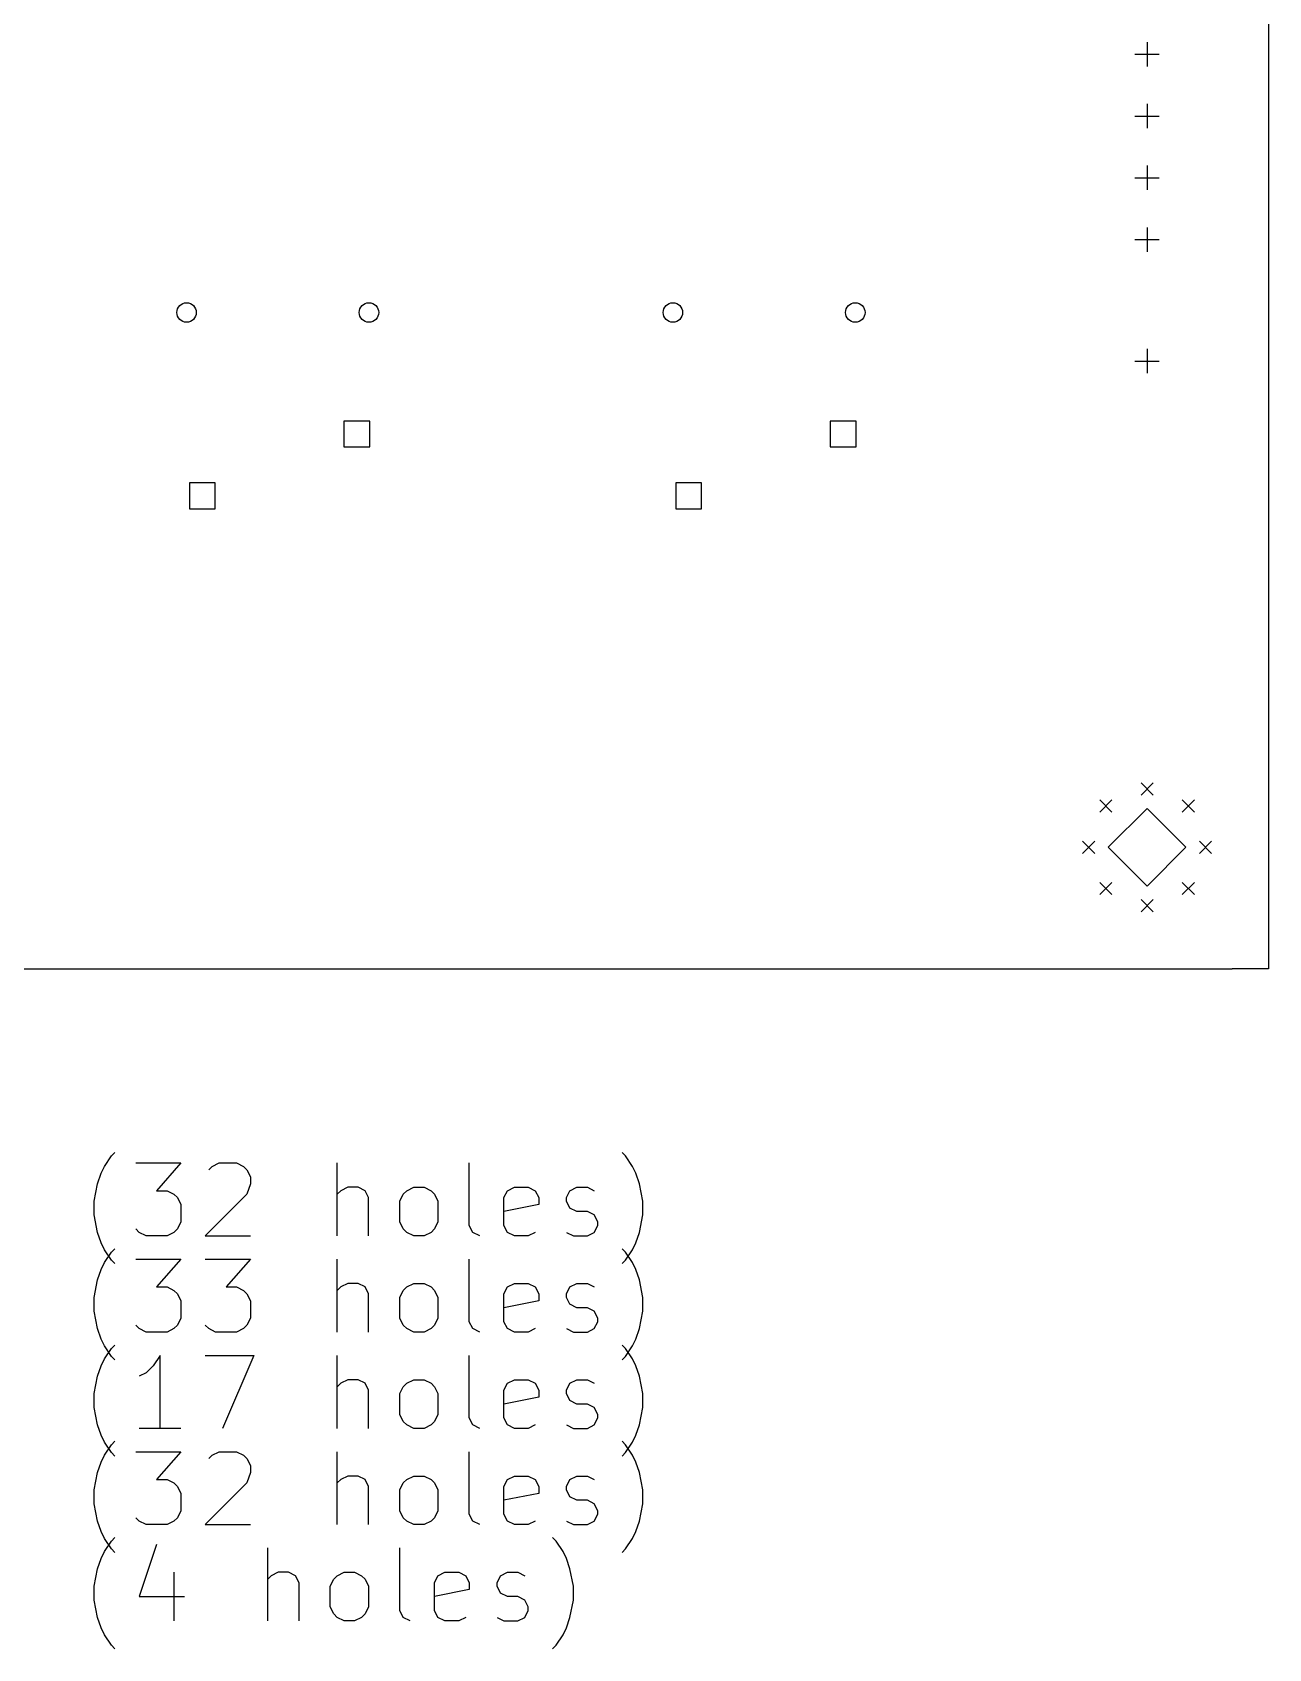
# Model space of a CAD drawing. Extents: x 3.87 to 7.93, y -6.81 to -1.57.
# Drawn here: x 5.931 to 7.933, y -6.81 to -4.192 of the extents above; entities that cross this region are included whole.
import ezdxf

# ---------------------------------------------------------------- set-up
doc = ezdxf.new("R2010")
doc.units = 0
doc.header["$MEASUREMENT"] = 0
doc.layers.add('BLACK', color=7, linetype='CONTINUOUS')

msp = doc.modelspace()

# ---------------------------------------------------------------- linework, layer by layer
at = {"layer": 'BLACK', "linetype": 'CONTINUOUS'}
for p, q in [((7.93307, -1.5748), (7.93307, -5.70866)), ((7.73622, -4.20787), (7.73622, -4.24724)), ((7.71654, -4.22756), (7.75591, -4.22756)), ((7.73622, -4.30787), (7.73622, -4.34724)), ((7.71654, -4.32756), (7.75591, -4.32756)), ((7.73622, -4.40787), (7.73622, -4.44724)), ((7.71654, -4.42756), (7.75591, -4.42756)), ((7.71654, -4.52756), (7.75591, -4.52756)), ((7.73622, -4.50787), (7.73622, -4.54724)), ((7.73622, -4.70472), (7.73622, -4.74409)), ((7.71654, -4.72441), (7.75591, -4.72441)), ((6.47757, -4.82164), (6.43581, -4.82164)), ((6.43581, -4.82164), (6.43581, -4.8634)), ((6.47757, -4.8634), (6.47757, -4.82164)), ((7.26497, -4.82164), (7.22322, -4.82164)), ((7.22322, -4.82164), (7.22322, -4.8634)), ((7.26497, -4.8634), (7.26497, -4.82164)), ((6.43581, -4.8634), (6.47757, -4.8634)), ((7.22322, -4.8634), (7.26497, -4.8634)), ((6.22757, -4.92164), (6.18581, -4.92164)), ((6.18581, -4.92164), (6.18581, -4.9634)), ((6.22757, -4.9634), (6.22757, -4.92164)), ((7.01497, -4.92164), (6.97322, -4.92164)), ((6.97322, -4.92164), (6.97322, -4.9634)), ((7.01497, -4.9634), (7.01497, -4.92164)), ((6.18581, -4.9634), (6.22757, -4.9634)), ((6.97322, -4.9634), (7.01497, -4.9634)), ((7.72638, -5.40748), (7.74606, -5.42717)), ((7.74606, -5.40748), (7.72638, -5.42717)), ((7.65956, -5.43516), (7.67925, -5.45484)), ((7.67925, -5.43516), (7.65956, -5.45484)), ((7.79319, -5.43516), (7.81288, -5.45484)), ((7.81288, -5.43516), (7.79319, -5.45484)), ((7.73622, -5.44882), (7.67323, -5.51181)), ((7.79921, -5.51181), (7.73622, -5.44882)), ((7.63189, -5.50197), (7.65157, -5.52165)), ((7.65157, -5.50197), (7.63189, -5.52165)), ((7.67323, -5.51181), (7.73622, -5.5748)), ((7.73622, -5.5748), (7.79921, -5.51181)), ((7.82087, -5.50197), (7.84055, -5.52165)), ((7.84055, -5.50197), (7.82087, -5.52165)), ((7.65956, -5.56878), (7.67925, -5.58847)), ((7.67925, -5.56878), (7.65956, -5.58847)), ((7.79319, -5.56878), (7.81288, -5.58847)), ((7.81288, -5.56878), (7.79319, -5.58847)), ((7.72638, -5.59646), (7.74606, -5.61614)), ((7.74606, -5.59646), (7.72638, -5.61614)), ((4.09449, -5.70866), (7.87402, -5.70866)), ((7.93307, -5.70866), (7.87402, -5.70866)), ((6.04823, -6.02854), (6.05948, -6.01167)), ((6.05948, -6.01167), (6.0651, -6.00605)), ((6.89187, -6.01167), (6.88625, -6.00605)), ((6.90312, -6.02854), (6.89187, -6.01167)), ((6.03698, -6.05666), (6.0426, -6.03979)), ((6.0426, -6.03979), (6.04823, -6.02854)), ((6.09885, -6.02292), (6.17196, -6.02292)), ((6.17196, -6.02292), (6.13259, -6.06791)), ((6.21696, -6.03417), (6.22258, -6.02854)), ((6.22258, -6.02854), (6.23383, -6.02292)), ((6.23383, -6.02292), (6.26195, -6.02292)), ((6.26195, -6.02292), (6.2732, -6.02854)), ((6.2732, -6.02854), (6.27882, -6.03417)), ((6.27882, -6.03417), (6.28445, -6.04542)), ((6.28445, -6.04542), (6.28445, -6.05666)), ((6.42506, -6.14103), (6.42506, -6.02292)), ((6.63878, -6.12416), (6.63878, -6.02292)), ((6.90875, -6.03979), (6.90312, -6.02854)), ((6.91437, -6.05666), (6.90875, -6.03979)), ((6.03136, -6.08479), (6.03698, -6.05666)), ((6.13259, -6.06791), (6.14947, -6.06791)), ((6.14947, -6.06791), (6.16071, -6.07354)), ((6.28445, -6.05666), (6.27882, -6.07354)), ((6.43068, -6.06791), (6.42506, -6.07354)), ((6.44193, -6.06229), (6.43068, -6.06791)), ((6.4588, -6.06229), (6.44193, -6.06229)), ((6.47005, -6.06791), (6.4588, -6.06229)), ((6.47567, -6.07916), (6.47005, -6.06791)), ((6.53192, -6.07354), (6.53754, -6.06791)), ((6.53754, -6.06791), (6.54879, -6.06229)), ((6.54879, -6.06229), (6.56566, -6.06229)), ((6.56566, -6.06229), (6.57691, -6.06791)), ((6.57691, -6.06791), (6.58254, -6.07354)), ((6.69502, -6.07916), (6.70065, -6.06791)), ((6.70065, -6.06791), (6.7119, -6.06229)), ((6.7119, -6.06229), (6.73439, -6.06229)), ((6.73439, -6.06229), (6.74564, -6.06791)), ((6.74564, -6.06791), (6.75127, -6.07916)), ((6.79626, -6.07916), (6.80188, -6.06791)), ((6.80188, -6.06791), (6.81313, -6.06229)), ((6.81313, -6.06229), (6.83001, -6.06229)), ((6.83001, -6.06229), (6.84125, -6.06791)), ((6.91999, -6.08479), (6.91437, -6.05666)), ((6.03136, -6.10728), (6.03136, -6.08479)), ((6.16071, -6.07354), (6.16634, -6.07916)), ((6.16634, -6.07916), (6.17196, -6.09041)), ((6.17196, -6.09041), (6.17196, -6.11853)), ((6.27882, -6.07354), (6.21133, -6.14103)), ((6.47567, -6.14103), (6.47567, -6.07916)), ((6.52629, -6.08479), (6.53192, -6.07354)), ((6.52629, -6.11853), (6.52629, -6.08479)), ((6.58254, -6.07354), (6.58816, -6.08479)), ((6.58816, -6.08479), (6.58816, -6.11853)), ((6.69502, -6.12416), (6.69502, -6.07916)), ((6.75127, -6.09041), (6.69502, -6.10166)), ((6.75127, -6.07916), (6.75127, -6.09041)), ((6.79626, -6.08479), (6.79626, -6.07916)), ((6.80188, -6.09603), (6.79626, -6.08479)), ((6.81313, -6.10166), (6.80188, -6.09603)), ((6.91999, -6.10728), (6.91999, -6.08479)), ((6.03698, -6.1354), (6.03136, -6.10728)), ((6.17196, -6.11853), (6.16634, -6.12978)), ((6.53192, -6.12978), (6.52629, -6.11853)), ((6.58816, -6.11853), (6.58254, -6.12978)), ((6.6444, -6.1354), (6.63878, -6.12416)), ((6.70065, -6.1354), (6.69502, -6.12416)), ((6.83001, -6.10166), (6.81313, -6.10166)), ((6.84125, -6.10728), (6.83001, -6.10166)), ((6.84688, -6.11853), (6.84125, -6.10728)), ((6.84125, -6.1354), (6.84688, -6.12416)), ((6.84688, -6.12416), (6.84688, -6.11853)), ((6.91437, -6.1354), (6.91999, -6.10728)), ((6.0426, -6.15228), (6.03698, -6.1354)), ((6.10447, -6.1354), (6.09885, -6.12978)), ((6.11572, -6.14103), (6.10447, -6.1354)), ((6.14947, -6.14103), (6.11572, -6.14103)), ((6.16071, -6.1354), (6.14947, -6.14103)), ((6.16634, -6.12978), (6.16071, -6.1354)), ((6.21133, -6.14103), (6.28445, -6.14103)), ((6.53754, -6.1354), (6.53192, -6.12978)), ((6.54879, -6.14103), (6.53754, -6.1354)), ((6.56566, -6.14103), (6.54879, -6.14103)), ((6.57691, -6.1354), (6.56566, -6.14103)), ((6.58254, -6.12978), (6.57691, -6.1354)), ((6.65565, -6.14103), (6.6444, -6.1354)), ((6.7119, -6.14103), (6.70065, -6.1354)), ((6.73439, -6.14103), (6.7119, -6.14103)), ((6.74564, -6.1354), (6.73439, -6.14103)), ((6.79626, -6.1354), (6.80751, -6.14103)), ((6.80751, -6.14103), (6.83001, -6.14103)), ((6.83001, -6.14103), (6.84125, -6.1354)), ((6.90875, -6.15228), (6.91437, -6.1354)), ((6.04823, -6.16353), (6.0426, -6.15228)), ((6.05948, -6.1804), (6.04823, -6.16353)), ((6.04823, -6.18445), (6.05948, -6.16758)), ((6.05948, -6.16758), (6.0651, -6.16195)), ((6.89187, -6.16758), (6.88625, -6.16195)), ((6.89187, -6.1804), (6.90312, -6.16353)), ((6.90312, -6.18445), (6.89187, -6.16758)), ((6.90312, -6.16353), (6.90875, -6.15228)), ((6.03698, -6.21257), (6.0426, -6.1957)), ((6.0426, -6.1957), (6.04823, -6.18445)), ((6.0651, -6.18602), (6.05948, -6.1804)), ((6.09885, -6.17882), (6.17196, -6.17882)), ((6.17196, -6.17882), (6.13259, -6.22382)), ((6.21133, -6.17882), (6.28445, -6.17882)), ((6.28445, -6.17882), (6.24508, -6.22382)), ((6.42506, -6.29693), (6.42506, -6.17882)), ((6.63878, -6.28006), (6.63878, -6.17882)), ((6.88625, -6.18602), (6.89187, -6.1804)), ((6.90875, -6.1957), (6.90312, -6.18445)), ((6.91437, -6.21257), (6.90875, -6.1957)), ((6.03136, -6.24069), (6.03698, -6.21257)), ((6.13259, -6.22382), (6.14947, -6.22382)), ((6.14947, -6.22382), (6.16071, -6.22944)), ((6.16071, -6.22944), (6.16634, -6.23507)), ((6.24508, -6.22382), (6.26195, -6.22382)), ((6.26195, -6.22382), (6.2732, -6.22944)), ((6.2732, -6.22944), (6.27882, -6.23507)), ((6.43068, -6.22382), (6.42506, -6.22944)), ((6.44193, -6.21819), (6.43068, -6.22382)), ((6.4588, -6.21819), (6.44193, -6.21819)), ((6.47005, -6.22382), (6.4588, -6.21819)), ((6.47567, -6.23507), (6.47005, -6.22382)), ((6.52629, -6.24069), (6.53192, -6.22944)), ((6.53192, -6.22944), (6.53754, -6.22382)), ((6.53754, -6.22382), (6.54879, -6.21819)), ((6.54879, -6.21819), (6.56566, -6.21819)), ((6.56566, -6.21819), (6.57691, -6.22382)), ((6.57691, -6.22382), (6.58254, -6.22944)), ((6.58254, -6.22944), (6.58816, -6.24069)), ((6.69502, -6.23507), (6.70065, -6.22382)), ((6.70065, -6.22382), (6.7119, -6.21819)), ((6.7119, -6.21819), (6.73439, -6.21819)), ((6.73439, -6.21819), (6.74564, -6.22382)), ((6.74564, -6.22382), (6.75127, -6.23507)), ((6.79626, -6.23507), (6.80188, -6.22382)), ((6.80188, -6.22382), (6.81313, -6.21819)), ((6.81313, -6.21819), (6.83001, -6.21819)), ((6.83001, -6.21819), (6.84125, -6.22382)), ((6.91999, -6.24069), (6.91437, -6.21257)), ((6.03136, -6.26319), (6.03136, -6.24069)), ((6.16634, -6.23507), (6.17196, -6.24632)), ((6.17196, -6.24632), (6.17196, -6.27444)), ((6.27882, -6.23507), (6.28445, -6.24632)), ((6.28445, -6.24632), (6.28445, -6.27444)), ((6.47567, -6.29693), (6.47567, -6.23507)), ((6.52629, -6.27444), (6.52629, -6.24069)), ((6.58816, -6.24069), (6.58816, -6.27444)), ((6.69502, -6.28006), (6.69502, -6.23507)), ((6.75127, -6.24632), (6.69502, -6.25756)), ((6.75127, -6.23507), (6.75127, -6.24632)), ((6.79626, -6.24069), (6.79626, -6.23507)), ((6.80188, -6.25194), (6.79626, -6.24069)), ((6.81313, -6.25756), (6.80188, -6.25194)), ((6.91999, -6.26319), (6.91999, -6.24069)), ((6.03698, -6.29131), (6.03136, -6.26319)), ((6.17196, -6.27444), (6.16634, -6.28569)), ((6.28445, -6.27444), (6.27882, -6.28569)), ((6.53192, -6.28569), (6.52629, -6.27444)), ((6.58816, -6.27444), (6.58254, -6.28569)), ((6.6444, -6.29131), (6.63878, -6.28006)), ((6.70065, -6.29131), (6.69502, -6.28006)), ((6.83001, -6.25756), (6.81313, -6.25756)), ((6.84125, -6.26319), (6.83001, -6.25756)), ((6.84688, -6.27444), (6.84125, -6.26319)), ((6.84125, -6.29131), (6.84688, -6.28006)), ((6.84688, -6.28006), (6.84688, -6.27444)), ((6.91437, -6.29131), (6.91999, -6.26319)), ((6.0426, -6.30818), (6.03698, -6.29131)), ((6.04823, -6.31943), (6.0426, -6.30818)), ((6.10447, -6.29131), (6.09885, -6.28569)), ((6.11572, -6.29693), (6.10447, -6.29131)), ((6.14947, -6.29693), (6.11572, -6.29693)), ((6.16071, -6.29131), (6.14947, -6.29693)), ((6.16634, -6.28569), (6.16071, -6.29131)), ((6.21696, -6.29131), (6.21133, -6.28569)), ((6.22821, -6.29693), (6.21696, -6.29131)), ((6.26195, -6.29693), (6.22821, -6.29693)), ((6.2732, -6.29131), (6.26195, -6.29693)), ((6.27882, -6.28569), (6.2732, -6.29131)), ((6.53754, -6.29131), (6.53192, -6.28569)), ((6.54879, -6.29693), (6.53754, -6.29131)), ((6.56566, -6.29693), (6.54879, -6.29693)), ((6.57691, -6.29131), (6.56566, -6.29693)), ((6.58254, -6.28569), (6.57691, -6.29131)), ((6.65565, -6.29693), (6.6444, -6.29131)), ((6.7119, -6.29693), (6.70065, -6.29131)), ((6.73439, -6.29693), (6.7119, -6.29693)), ((6.74564, -6.29131), (6.73439, -6.29693)), ((6.79626, -6.29131), (6.80751, -6.29693)), ((6.80751, -6.29693), (6.83001, -6.29693)), ((6.83001, -6.29693), (6.84125, -6.29131)), ((6.90312, -6.31943), (6.90875, -6.30818)), ((6.90875, -6.30818), (6.91437, -6.29131)), ((6.05948, -6.3363), (6.04823, -6.31943)), ((6.04823, -6.34035), (6.05948, -6.32348)), ((6.05948, -6.32348), (6.0651, -6.31786)), ((6.13822, -6.33473), (6.12697, -6.3516)), ((6.13822, -6.45284), (6.13822, -6.33473)), ((6.21133, -6.33473), (6.29007, -6.33473)), ((6.29007, -6.33473), (6.23945, -6.45284)), ((6.42506, -6.45284), (6.42506, -6.33473)), ((6.63878, -6.43597), (6.63878, -6.33473)), ((6.89187, -6.32348), (6.88625, -6.31786)), ((6.89187, -6.3363), (6.90312, -6.31943)), ((6.90312, -6.34035), (6.89187, -6.32348)), ((6.03698, -6.36848), (6.0426, -6.3516)), ((6.0426, -6.3516), (6.04823, -6.34035)), ((6.0651, -6.34193), (6.05948, -6.3363)), ((6.12697, -6.3516), (6.11572, -6.36285)), ((6.88625, -6.34193), (6.89187, -6.3363)), ((6.90875, -6.3516), (6.90312, -6.34035)), ((6.91437, -6.36848), (6.90875, -6.3516)), ((6.03136, -6.3966), (6.03698, -6.36848)), ((6.11572, -6.36285), (6.10447, -6.36848)), ((6.43068, -6.37972), (6.42506, -6.38535)), ((6.44193, -6.3741), (6.43068, -6.37972)), ((6.4588, -6.3741), (6.44193, -6.3741)), ((6.47005, -6.37972), (6.4588, -6.3741)), ((6.47567, -6.39097), (6.47005, -6.37972)), ((6.52629, -6.3966), (6.53192, -6.38535)), ((6.53192, -6.38535), (6.53754, -6.37972)), ((6.53754, -6.37972), (6.54879, -6.3741)), ((6.54879, -6.3741), (6.56566, -6.3741)), ((6.56566, -6.3741), (6.57691, -6.37972)), ((6.57691, -6.37972), (6.58254, -6.38535)), ((6.58254, -6.38535), (6.58816, -6.3966)), ((6.69502, -6.39097), (6.70065, -6.37972)), ((6.70065, -6.37972), (6.7119, -6.3741)), ((6.7119, -6.3741), (6.73439, -6.3741)), ((6.73439, -6.3741), (6.74564, -6.37972)), ((6.74564, -6.37972), (6.75127, -6.39097)), ((6.79626, -6.39097), (6.80188, -6.37972)), ((6.80188, -6.37972), (6.81313, -6.3741)), ((6.81313, -6.3741), (6.83001, -6.3741)), ((6.83001, -6.3741), (6.84125, -6.37972)), ((6.91999, -6.3966), (6.91437, -6.36848)), ((6.03136, -6.41909), (6.03136, -6.3966)), ((6.47567, -6.45284), (6.47567, -6.39097)), ((6.52629, -6.43034), (6.52629, -6.3966)), ((6.58816, -6.3966), (6.58816, -6.43034)), ((6.69502, -6.43597), (6.69502, -6.39097)), ((6.75127, -6.40222), (6.69502, -6.41347)), ((6.75127, -6.39097), (6.75127, -6.40222)), ((6.79626, -6.3966), (6.79626, -6.39097)), ((6.80188, -6.40785), (6.79626, -6.3966)), ((6.81313, -6.41347), (6.80188, -6.40785)), ((6.91999, -6.41909), (6.91999, -6.3966)), ((6.03698, -6.44722), (6.03136, -6.41909)), ((6.53192, -6.44159), (6.52629, -6.43034)), ((6.58816, -6.43034), (6.58254, -6.44159)), ((6.6444, -6.44722), (6.63878, -6.43597)), ((6.70065, -6.44722), (6.69502, -6.43597)), ((6.83001, -6.41347), (6.81313, -6.41347)), ((6.84125, -6.41909), (6.83001, -6.41347)), ((6.84688, -6.43034), (6.84125, -6.41909)), ((6.84125, -6.44722), (6.84688, -6.43597)), ((6.84688, -6.43597), (6.84688, -6.43034)), ((6.91437, -6.44722), (6.91999, -6.41909)), ((6.0426, -6.46409), (6.03698, -6.44722)), ((6.04823, -6.47534), (6.0426, -6.46409)), ((6.17196, -6.45284), (6.10447, -6.45284)), ((6.53754, -6.44722), (6.53192, -6.44159)), ((6.54879, -6.45284), (6.53754, -6.44722)), ((6.56566, -6.45284), (6.54879, -6.45284)), ((6.57691, -6.44722), (6.56566, -6.45284)), ((6.58254, -6.44159), (6.57691, -6.44722)), ((6.65565, -6.45284), (6.6444, -6.44722)), ((6.7119, -6.45284), (6.70065, -6.44722)), ((6.73439, -6.45284), (6.7119, -6.45284)), ((6.74564, -6.44722), (6.73439, -6.45284)), ((6.79626, -6.44722), (6.80751, -6.45284)), ((6.80751, -6.45284), (6.83001, -6.45284)), ((6.83001, -6.45284), (6.84125, -6.44722)), ((6.90312, -6.47534), (6.90875, -6.46409)), ((6.90875, -6.46409), (6.91437, -6.44722)), ((6.05948, -6.49221), (6.04823, -6.47534)), ((6.04823, -6.49626), (6.05948, -6.47939)), ((6.05948, -6.47939), (6.0651, -6.47376)), ((6.09885, -6.49064), (6.17196, -6.49064)), ((6.17196, -6.49064), (6.13259, -6.53563)), ((6.22258, -6.49626), (6.23383, -6.49064)), ((6.23383, -6.49064), (6.26195, -6.49064)), ((6.26195, -6.49064), (6.2732, -6.49626)), ((6.42506, -6.60875), (6.42506, -6.49064)), ((6.63878, -6.59187), (6.63878, -6.49064)), ((6.89187, -6.47939), (6.88625, -6.47376)), ((6.89187, -6.49221), (6.90312, -6.47534)), ((6.90312, -6.49626), (6.89187, -6.47939)), ((6.03698, -6.52438), (6.0426, -6.50751)), ((6.0426, -6.50751), (6.04823, -6.49626)), ((6.0651, -6.49783), (6.05948, -6.49221)), ((6.21696, -6.50188), (6.22258, -6.49626)), ((6.2732, -6.49626), (6.27882, -6.50188)), ((6.27882, -6.50188), (6.28445, -6.51313)), ((6.28445, -6.51313), (6.28445, -6.52438)), ((6.88625, -6.49783), (6.89187, -6.49221)), ((6.90875, -6.50751), (6.90312, -6.49626)), ((6.91437, -6.52438), (6.90875, -6.50751)), ((6.03136, -6.5525), (6.03698, -6.52438)), ((6.13259, -6.53563), (6.14947, -6.53563)), ((6.14947, -6.53563), (6.16071, -6.54125)), ((6.16071, -6.54125), (6.16634, -6.54688)), ((6.27882, -6.54125), (6.21133, -6.60875)), ((6.28445, -6.52438), (6.27882, -6.54125)), ((6.43068, -6.53563), (6.42506, -6.54125)), ((6.44193, -6.53001), (6.43068, -6.53563)), ((6.4588, -6.53001), (6.44193, -6.53001)), ((6.47005, -6.53563), (6.4588, -6.53001)), ((6.47567, -6.54688), (6.47005, -6.53563)), ((6.52629, -6.5525), (6.53192, -6.54125)), ((6.53192, -6.54125), (6.53754, -6.53563)), ((6.53754, -6.53563), (6.54879, -6.53001)), ((6.54879, -6.53001), (6.56566, -6.53001)), ((6.56566, -6.53001), (6.57691, -6.53563)), ((6.57691, -6.53563), (6.58254, -6.54125)), ((6.58254, -6.54125), (6.58816, -6.5525)), ((6.69502, -6.54688), (6.70065, -6.53563)), ((6.70065, -6.53563), (6.7119, -6.53001)), ((6.7119, -6.53001), (6.73439, -6.53001)), ((6.73439, -6.53001), (6.74564, -6.53563)), ((6.74564, -6.53563), (6.75127, -6.54688)), ((6.79626, -6.54688), (6.80188, -6.53563)), ((6.80188, -6.53563), (6.81313, -6.53001)), ((6.81313, -6.53001), (6.83001, -6.53001)), ((6.83001, -6.53001), (6.84125, -6.53563)), ((6.91999, -6.5525), (6.91437, -6.52438)), ((6.03136, -6.575), (6.03136, -6.5525)), ((6.16634, -6.54688), (6.17196, -6.55813)), ((6.17196, -6.55813), (6.17196, -6.58625)), ((6.47567, -6.60875), (6.47567, -6.54688)), ((6.52629, -6.58625), (6.52629, -6.5525)), ((6.58816, -6.5525), (6.58816, -6.58625)), ((6.69502, -6.59187), (6.69502, -6.54688)), ((6.75127, -6.55813), (6.69502, -6.56938)), ((6.75127, -6.54688), (6.75127, -6.55813)), ((6.79626, -6.5525), (6.79626, -6.54688)), ((6.80188, -6.56375), (6.79626, -6.5525)), ((6.81313, -6.56938), (6.80188, -6.56375)), ((6.83001, -6.56938), (6.81313, -6.56938)), ((6.84125, -6.575), (6.83001, -6.56938)), ((6.91999, -6.575), (6.91999, -6.5525)), ((6.03698, -6.60312), (6.03136, -6.575)), ((6.17196, -6.58625), (6.16634, -6.5975)), ((6.53192, -6.5975), (6.52629, -6.58625)), ((6.58816, -6.58625), (6.58254, -6.5975)), ((6.6444, -6.60312), (6.63878, -6.59187)), ((6.70065, -6.60312), (6.69502, -6.59187)), ((6.84688, -6.58625), (6.84125, -6.575)), ((6.84125, -6.60312), (6.84688, -6.59187)), ((6.84688, -6.59187), (6.84688, -6.58625)), ((6.91437, -6.60312), (6.91999, -6.575)), ((6.0426, -6.61999), (6.03698, -6.60312)), ((6.04823, -6.63124), (6.0426, -6.61999)), ((6.10447, -6.60312), (6.09885, -6.5975)), ((6.11572, -6.60875), (6.10447, -6.60312)), ((6.14947, -6.60875), (6.11572, -6.60875)), ((6.16071, -6.60312), (6.14947, -6.60875)), ((6.16634, -6.5975), (6.16071, -6.60312)), ((6.21133, -6.60875), (6.28445, -6.60875)), ((6.53754, -6.60312), (6.53192, -6.5975)), ((6.54879, -6.60875), (6.53754, -6.60312)), ((6.56566, -6.60875), (6.54879, -6.60875)), ((6.57691, -6.60312), (6.56566, -6.60875)), ((6.58254, -6.5975), (6.57691, -6.60312)), ((6.65565, -6.60875), (6.6444, -6.60312)), ((6.7119, -6.60875), (6.70065, -6.60312)), ((6.73439, -6.60875), (6.7119, -6.60875)), ((6.74564, -6.60312), (6.73439, -6.60875)), ((6.79626, -6.60312), (6.80751, -6.60875)), ((6.80751, -6.60875), (6.83001, -6.60875)), ((6.83001, -6.60875), (6.84125, -6.60312)), ((6.90312, -6.63124), (6.90875, -6.61999)), ((6.90875, -6.61999), (6.91437, -6.60312)), ((6.05948, -6.64812), (6.04823, -6.63124)), ((6.04823, -6.65217), (6.05948, -6.63529)), ((6.05948, -6.63529), (6.0651, -6.62967)), ((6.0651, -6.65374), (6.05948, -6.64812)), ((6.13259, -6.64092), (6.10447, -6.72528)), ((6.31257, -6.76465), (6.31257, -6.64654)), ((6.52629, -6.74778), (6.52629, -6.64654)), ((6.77939, -6.63529), (6.77376, -6.62967)), ((6.79064, -6.65217), (6.77939, -6.63529)), ((6.88625, -6.65374), (6.89187, -6.64812)), ((6.89187, -6.64812), (6.90312, -6.63124)), ((6.03698, -6.68029), (6.0426, -6.66341)), ((6.0426, -6.66341), (6.04823, -6.65217)), ((6.79626, -6.66341), (6.79064, -6.65217)), ((6.80188, -6.68029), (6.79626, -6.66341)), ((6.03136, -6.70841), (6.03698, -6.68029)), ((6.16071, -6.68591), (6.16071, -6.76465)), ((6.31819, -6.69154), (6.31257, -6.69716)), ((6.32944, -6.68591), (6.31819, -6.69154)), ((6.34632, -6.68591), (6.32944, -6.68591)), ((6.35756, -6.69154), (6.34632, -6.68591)), ((6.36319, -6.70278), (6.35756, -6.69154)), ((6.41381, -6.70841), (6.41943, -6.69716)), ((6.41943, -6.69716), (6.42506, -6.69154)), ((6.42506, -6.69154), (6.4363, -6.68591)), ((6.4363, -6.68591), (6.45318, -6.68591)), ((6.45318, -6.68591), (6.46443, -6.69154)), ((6.46443, -6.69154), (6.47005, -6.69716)), ((6.47005, -6.69716), (6.47567, -6.70841)), ((6.58254, -6.70278), (6.58816, -6.69154)), ((6.58816, -6.69154), (6.59941, -6.68591)), ((6.59941, -6.68591), (6.62191, -6.68591)), ((6.62191, -6.68591), (6.63316, -6.69154)), ((6.63316, -6.69154), (6.63878, -6.70278)), ((6.68377, -6.70278), (6.6894, -6.69154)), ((6.6894, -6.69154), (6.70065, -6.68591)), ((6.70065, -6.68591), (6.71752, -6.68591)), ((6.71752, -6.68591), (6.72877, -6.69154)), ((6.80751, -6.70841), (6.80188, -6.68029)), ((6.03136, -6.73091), (6.03136, -6.70841)), ((6.10447, -6.72528), (6.17759, -6.72528)), ((6.36319, -6.76465), (6.36319, -6.70278)), ((6.41381, -6.74215), (6.41381, -6.70841)), ((6.47567, -6.70841), (6.47567, -6.74215)), ((6.58254, -6.74778), (6.58254, -6.70278)), ((6.63878, -6.71403), (6.58254, -6.72528)), ((6.63878, -6.70278), (6.63878, -6.71403)), ((6.68377, -6.70841), (6.68377, -6.70278)), ((6.6894, -6.71966), (6.68377, -6.70841)), ((6.70065, -6.72528), (6.6894, -6.71966)), ((6.71752, -6.72528), (6.70065, -6.72528)), ((6.72877, -6.73091), (6.71752, -6.72528)), ((6.80751, -6.73091), (6.80751, -6.70841)), ((6.03698, -6.75903), (6.03136, -6.73091)), ((6.41943, -6.7534), (6.41381, -6.74215)), ((6.42506, -6.75903), (6.41943, -6.7534)), ((6.47005, -6.7534), (6.46443, -6.75903)), ((6.47567, -6.74215), (6.47005, -6.7534)), ((6.53192, -6.75903), (6.52629, -6.74778)), ((6.58816, -6.75903), (6.58254, -6.74778)), ((6.73439, -6.74215), (6.72877, -6.73091)), ((6.72877, -6.75903), (6.73439, -6.74778)), ((6.73439, -6.74778), (6.73439, -6.74215)), ((6.80188, -6.75903), (6.80751, -6.73091)), ((6.0426, -6.7759), (6.03698, -6.75903)), ((6.04823, -6.78715), (6.0426, -6.7759)), ((6.4363, -6.76465), (6.42506, -6.75903)), ((6.45318, -6.76465), (6.4363, -6.76465)), ((6.46443, -6.75903), (6.45318, -6.76465)), ((6.54317, -6.76465), (6.53192, -6.75903)), ((6.59941, -6.76465), (6.58816, -6.75903)), ((6.62191, -6.76465), (6.59941, -6.76465)), ((6.63316, -6.75903), (6.62191, -6.76465)), ((6.68377, -6.75903), (6.69502, -6.76465)), ((6.69502, -6.76465), (6.71752, -6.76465)), ((6.71752, -6.76465), (6.72877, -6.75903)), ((6.79064, -6.78715), (6.79626, -6.7759)), ((6.79626, -6.7759), (6.80188, -6.75903)), ((6.05948, -6.80402), (6.04823, -6.78715)), ((6.0651, -6.80965), (6.05948, -6.80402)), ((6.77376, -6.80965), (6.77939, -6.80402)), ((6.77939, -6.80402), (6.79064, -6.78715))]:
    msp.add_line(p, q, dxfattribs=at)
at = {"layer": 'BLACK'}
for centre in [(6.1811, -4.64567), (6.47638, -4.64567), (6.9685, -4.64567), (7.26378, -4.64567)]:
    msp.add_circle(centre, 0.01575, dxfattribs=at)

doc.saveas('drawing.dxf')
